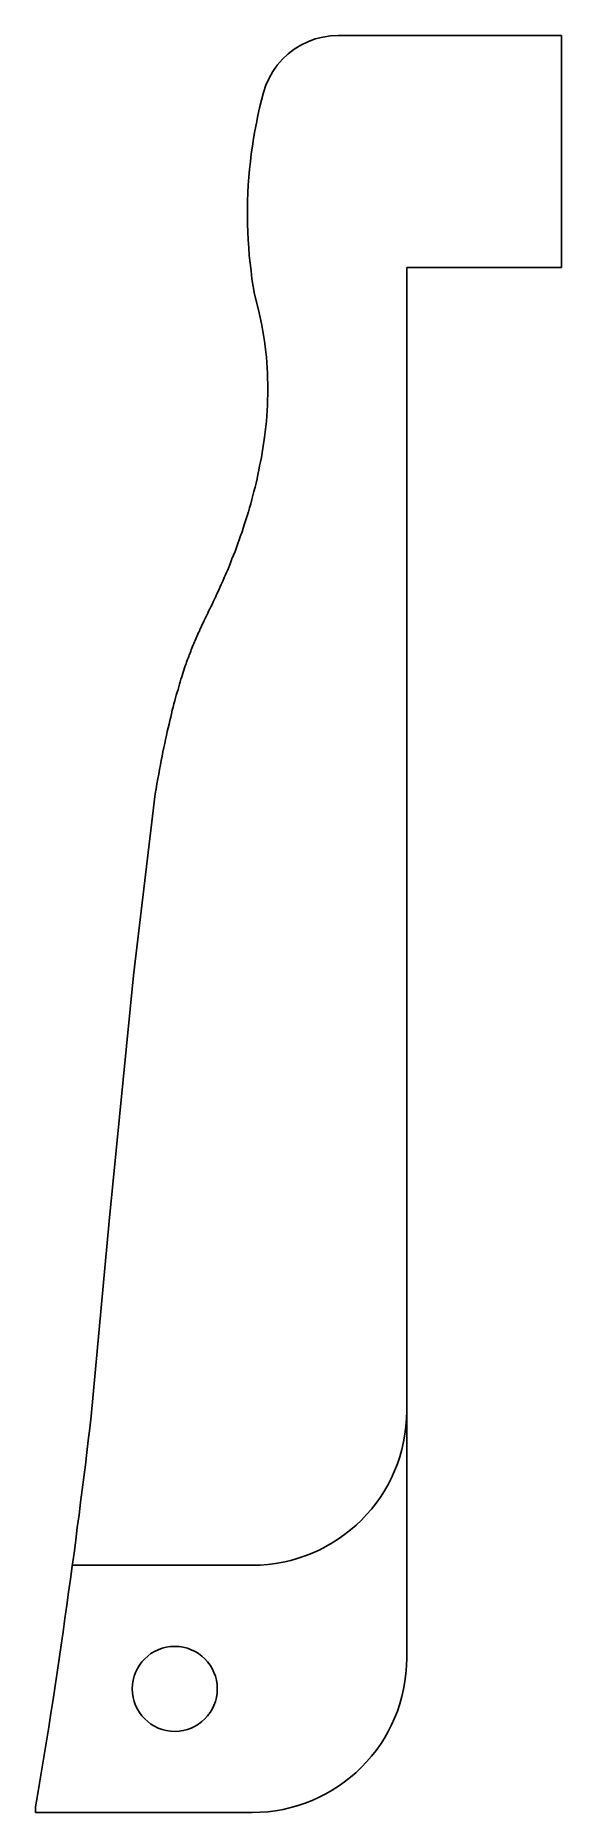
# Model space of a CAD drawing. Extents: x 93 to 127, y -110 to 5.
import ezdxf

# ---------------------------------------------------------------- set-up
doc = ezdxf.new("R2010")
doc.units = 0
doc.header["$MEASUREMENT"] = 0
doc.layers.add('THEDEFAULTTOOL', color=7, linetype='Continuous')

msp = doc.modelspace()

# ---------------------------------------------------------------- linework, layer by layer
for p, q in [((126.85, 4.65), (112.41, 4.65)), ((126.85, -10.35), (126.85, 4.65)), ((116.85, -100.35), (116.85, -10.35)), ((116.85, -10.35), (126.85, -10.35)), ((95.23, -94.35), (106.85, -94.35)), ((92.85, -110.35), (106.85, -110.35))]:
    msp.add_line(p, q)
msp.add_circle((101.85, -102.35), 2.75)
for centre in [(106.85, -84.35), (106.85, -100.35)]:
    msp.add_arc(centre, 10, 270, 0)
at = {"layer": 'THEDEFAULTTOOL', "color": 3}
for p, q in [((111.91, 4.63), (111.42, 4.55)), ((112.41, 4.65), (111.91, 4.63)), ((126.85, 4.65), (112.41, 4.65)), ((126.85, -10.35), (126.85, 4.65)), ((109.18, 3.46), (108.81, 3.12)), ((109.58, 3.77), (109.18, 3.46)), ((110.01, 4.03), (109.58, 3.77)), ((110.46, 4.25), (110.01, 4.03)), ((110.93, 4.43), (110.46, 4.25)), ((111.42, 4.55), (110.93, 4.43)), ((108.19, 2.33), (107.95, 1.89)), ((108.48, 2.74), (108.19, 2.33)), ((108.81, 3.12), (108.48, 2.74)), ((107.74, 1.43), (107.59, 0.96)), ((107.95, 1.89), (107.74, 1.43)), ((107.46, 0.47), (107.34, -0.02)), ((107.59, 0.96), (107.46, 0.47)), ((107.13, -1.01), (107.03, -1.51)), ((107.23, -0.52), (107.13, -1.01)), ((107.34, -0.02), (107.23, -0.52)), ((106.94, -2.01), (106.87, -2.51)), ((107.03, -1.51), (106.94, -2.01)), ((106.8, -3.01), (106.74, -3.51)), ((106.87, -2.51), (106.8, -3.01)), ((106.64, -4.52), (106.6, -5.03)), ((106.68, -4.02), (106.64, -4.52)), ((106.74, -3.51), (106.68, -4.02)), ((106.58, -5.53), (106.56, -6.04)), ((106.6, -5.03), (106.58, -5.53)), ((106.56, -6.04), (106.55, -6.54)), ((106.55, -6.54), (106.55, -7.05)), ((106.55, -7.05), (106.56, -7.56)), ((106.56, -7.56), (106.57, -8.06)), ((106.57, -8.06), (106.6, -8.57)), ((106.6, -8.57), (106.63, -9.07)), ((106.63, -9.07), (106.67, -9.58)), ((106.67, -9.58), (106.72, -10.08)), ((106.72, -10.08), (106.78, -10.58)), ((106.78, -10.58), (106.84, -11.09)), ((106.84, -11.09), (106.92, -11.59)), ((106.92, -11.59), (107, -12.08)), ((107, -12.08), (107.27, -13.09)), ((107.27, -13.09), (107.49, -14.1)), ((107.49, -14.1), (107.66, -15.13)), ((107.66, -15.13), (107.78, -16.16)), ((107.78, -16.16), (107.85, -17.2)), ((107.85, -17.2), (107.87, -18.23)), ((107.87, -18.23), (107.85, -19.27)), ((107.85, -19.27), (107.78, -20.31)), ((107.78, -20.31), (107.66, -21.34)), ((107.66, -21.34), (107.5, -22.36)), ((107.4, -22.93), (107.34, -23.2)), ((107.45, -22.65), (107.4, -22.93)), ((107.5, -22.36), (107.45, -22.65)), ((107.17, -24.03), (107.11, -24.31)), ((107.23, -23.76), (107.17, -24.03)), ((107.29, -23.48), (107.23, -23.76)), ((107.34, -23.2), (107.29, -23.48)), ((106.9, -25.12), (106.83, -25.38)), ((106.97, -24.85), (106.9, -25.12)), ((107.04, -24.58), (106.97, -24.85)), ((107.11, -24.31), (107.04, -24.58)), ((106.53, -26.44), (106.45, -26.7)), ((106.61, -26.18), (106.53, -26.44)), ((106.69, -25.92), (106.61, -26.18)), ((106.76, -25.65), (106.69, -25.92)), ((106.83, -25.38), (106.76, -25.65)), ((106.2, -27.47), (106.11, -27.73)), ((106.28, -27.22), (106.2, -27.47)), ((106.37, -26.96), (106.28, -27.22)), ((106.45, -26.7), (106.37, -26.96)), ((105.75, -28.73), (105.65, -28.98)), ((105.84, -28.48), (105.75, -28.73)), ((105.93, -28.23), (105.84, -28.48)), ((106.02, -27.98), (105.93, -28.23)), ((106.11, -27.73), (106.02, -27.98)), ((105.36, -29.71), (105.26, -29.96)), ((105.46, -29.47), (105.36, -29.71)), ((105.55, -29.22), (105.46, -29.47)), ((105.65, -28.98), (105.55, -29.22)), ((104.86, -30.87), (104.76, -31.08)), ((104.95, -30.66), (104.86, -30.87)), ((105.05, -30.43), (104.95, -30.66)), ((105.13, -30.25), (105.05, -30.43)), ((105.18, -30.14), (105.13, -30.25)), ((105.26, -29.96), (105.18, -30.14)), ((104.26, -32.16), (104.18, -32.32)), ((104.33, -32), (104.26, -32.16)), ((104.41, -31.83), (104.33, -32)), ((104.5, -31.66), (104.41, -31.83)), ((104.58, -31.47), (104.5, -31.66)), ((104.67, -31.28), (104.58, -31.47)), ((104.76, -31.08), (104.67, -31.28)), ((103.74, -33.24), (103.68, -33.36)), ((103.8, -33.12), (103.74, -33.24)), ((103.85, -33), (103.8, -33.12)), ((103.92, -32.87), (103.85, -33)), ((103.98, -32.74), (103.92, -32.87)), ((104.04, -32.61), (103.98, -32.74)), ((104.11, -32.46), (104.04, -32.61)), ((104.18, -32.32), (104.11, -32.46)), ((103.17, -34.49), (103.13, -34.59)), ((103.21, -34.39), (103.17, -34.49)), ((103.26, -34.29), (103.21, -34.39)), ((103.3, -34.19), (103.26, -34.29)), ((103.34, -34.09), (103.3, -34.19)), ((103.39, -33.99), (103.34, -34.09)), ((103.44, -33.89), (103.39, -33.99)), ((103.48, -33.79), (103.44, -33.89)), ((103.53, -33.68), (103.48, -33.79)), ((103.58, -33.58), (103.53, -33.68)), ((103.63, -33.47), (103.58, -33.58)), ((103.68, -33.36), (103.63, -33.47)), ((102.75, -35.54), (102.71, -35.65)), ((102.79, -35.42), (102.75, -35.54)), ((102.84, -35.31), (102.79, -35.42)), ((102.88, -35.2), (102.84, -35.31)), ((102.92, -35.1), (102.88, -35.2)), ((102.96, -34.99), (102.92, -35.1)), ((103, -34.89), (102.96, -34.99)), ((103.05, -34.79), (103, -34.89)), ((103.09, -34.69), (103.05, -34.79)), ((103.13, -34.59), (103.09, -34.69)), ((102.35, -36.71), (102.3, -36.86)), ((102.39, -36.56), (102.35, -36.71)), ((102.44, -36.42), (102.39, -36.56)), ((102.49, -36.28), (102.44, -36.42)), ((102.53, -36.15), (102.49, -36.28)), ((102.58, -36.02), (102.53, -36.15)), ((102.62, -35.9), (102.58, -36.02)), ((102.66, -35.77), (102.62, -35.9)), ((102.71, -35.65), (102.66, -35.77)), ((102.01, -37.85), (101.95, -38.03)), ((102.06, -37.67), (102.01, -37.85)), ((102.11, -37.5), (102.06, -37.67)), ((102.16, -37.33), (102.11, -37.5)), ((102.2, -37.17), (102.16, -37.33)), ((102.25, -37.01), (102.2, -37.17)), ((102.3, -36.86), (102.25, -37.01)), ((101.69, -39.02), (101.64, -39.24)), ((101.75, -38.81), (101.69, -39.02)), ((101.8, -38.61), (101.75, -38.81)), ((101.85, -38.41), (101.8, -38.61)), ((101.9, -38.22), (101.85, -38.41)), ((101.95, -38.03), (101.9, -38.22)), ((101.42, -40.15), (101.37, -40.39)), ((101.48, -39.91), (101.42, -40.15)), ((101.53, -39.68), (101.48, -39.91)), ((101.59, -39.46), (101.53, -39.68)), ((101.64, -39.24), (101.59, -39.46)), ((101.2, -41.16), (101.15, -41.42)), ((101.26, -40.9), (101.2, -41.16)), ((101.31, -40.64), (101.26, -40.9)), ((101.37, -40.39), (101.31, -40.64)), ((100.98, -42.26), (100.92, -42.55)), ((101.03, -41.98), (100.98, -42.26)), ((101.09, -41.7), (101.03, -41.98)), ((101.15, -41.42), (101.09, -41.7)), ((100.75, -43.46), (100.7, -43.78)), ((100.81, -43.15), (100.75, -43.46)), ((100.87, -42.85), (100.81, -43.15)), ((100.92, -42.55), (100.87, -42.85)), ((100.58, -44.43), (99.19, -56.18)), ((100.64, -44.1), (100.58, -44.43)), ((100.7, -43.78), (100.64, -44.1)), ((99.19, -56.18), (97.6, -72.09)), ((97.6, -72.09), (96.44, -84.7)), ((96.44, -84.7), (96.35, -85.48)), ((96.35, -85.48), (96.26, -86.27)), ((96.16, -87.06), (96.07, -87.85)), ((96.26, -86.27), (96.16, -87.06)), ((96.07, -87.85), (95.97, -88.65)), ((95.87, -89.46), (95.76, -90.27)), ((95.97, -88.65), (95.87, -89.46)), ((95.76, -90.27), (95.66, -91.09)), ((95.55, -91.91), (95.45, -92.73)), ((95.66, -91.09), (95.55, -91.91)), ((95.45, -92.73), (95.34, -93.57)), ((95.34, -93.57), (95.22, -94.4)), ((95.11, -95.24), (94.99, -96.09)), ((95.22, -94.4), (95.11, -95.24)), ((94.99, -96.09), (94.87, -96.94)), ((94.87, -96.94), (94.75, -97.8)), ((94.63, -98.66), (94.5, -99.53)), ((94.75, -97.8), (94.63, -98.66)), ((94.5, -99.53), (94.38, -100.4)), ((94.38, -100.4), (94.25, -101.28)), ((94.11, -102.16), (93.98, -103.04)), ((94.25, -101.28), (94.11, -102.16)), ((93.98, -103.04), (93.84, -103.93)), ((93.84, -103.93), (93.7, -104.83)), ((93.56, -105.73), (93.41, -106.63)), ((93.7, -104.83), (93.56, -105.73)), ((93.41, -106.63), (93.26, -107.54)), ((93.26, -107.54), (93.11, -108.45)), ((93.11, -108.45), (92.96, -109.37)), ((92.96, -109.37), (92.85, -109.98)), ((92.85, -109.98), (92.85, -110.35))]:
    msp.add_line(p, q, dxfattribs=at)

doc.saveas('drawing.dxf')
